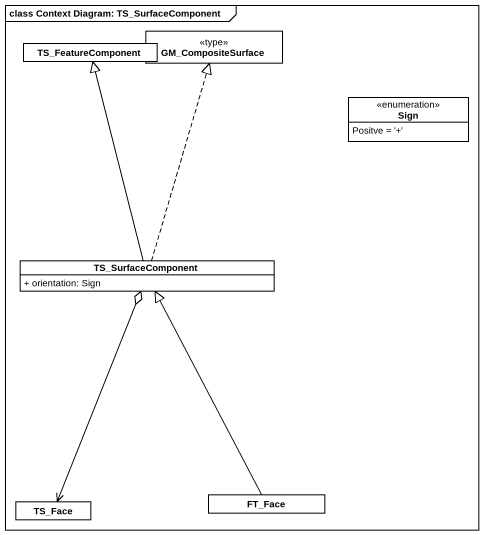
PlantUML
@startuml
mainframe class Context Diagram: TS_SurfaceComponent
hide circle
hide empty members
skinparam classAttributeIconSize 0
class GM_CompositeSurface <<type>>
class TS_FeatureComponent
enum Sign {
  Positve = '+'
}
class TS_SurfaceComponent {
  + orientation: Sign
}
class FT_Face
class TS_Face
TS_SurfaceComponent .up.|> GM_CompositeSurface
TS_SurfaceComponent -up-|> TS_FeatureComponent
FT_Face -up-|> TS_SurfaceComponent
TS_Face <-up-o TS_SurfaceComponent
@enduml
